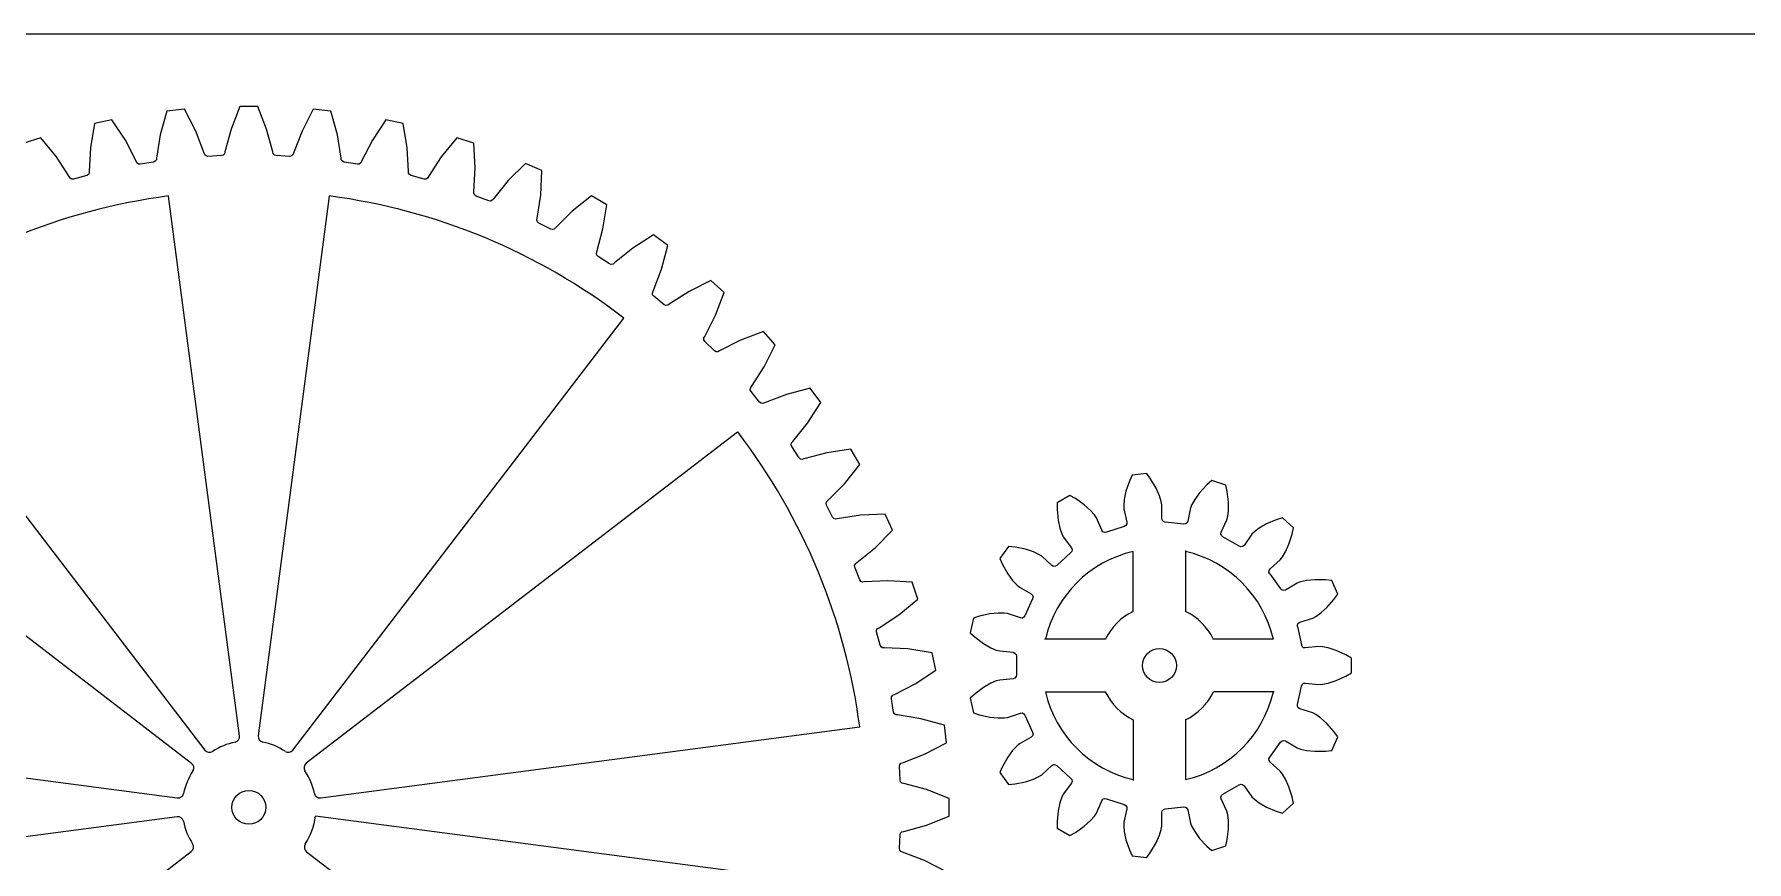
# Model space of a CAD drawing. Header units: millimetres. Extents: x -329 to 723, y 244 to 554.
# Drawn here: x -175.8 to -24.2, y 475.4 to 548.5 of the extents above; entities that cross this region are included whole.
import ezdxf

# ---------------------------------------------------------------- set-up
doc = ezdxf.new("R2010")
doc.units = ezdxf.units.MM

msp = doc.modelspace()

# ---------------------------------------------------------------- linework, layer by layer
at = {"color": 5, "lineweight": 0}
for p, q in [((-164.05, 541.74), (-164.63, 539.65)), ((-162.49, 541.91), (-164.05, 541.74)), ((-161.5, 539.97), (-162.49, 541.91)), ((-157.58, 542.16), (-158.37, 540.14)), ((-156.01, 542.16), (-157.58, 542.16)), ((-155.22, 540.14), (-156.01, 542.16)), ((-151.09, 541.91), (-152.09, 539.97)), ((-149.53, 541.74), (-151.09, 541.91)), ((-148.96, 539.65), (-149.53, 541.74)), ((-170.45, 540.65), (-170.8, 538.5)), ((-168.91, 540.97), (-170.45, 540.65)), ((-167.72, 539.16), (-168.91, 540.97)), ((-164.63, 539.65), (-164.96, 537.59)), ((-160.74, 538.03), (-161.5, 539.97)), ((-158.37, 540.14), (-158.91, 538.13)), ((-154.67, 538.13), (-155.22, 540.14)), ((-152.09, 539.97), (-152.84, 538.03)), ((-148.63, 537.59), (-148.96, 539.65)), ((-144.67, 540.97), (-145.86, 539.16)), ((-143.14, 540.65), (-144.67, 540.97)), ((-142.79, 538.5), (-143.14, 540.65)), ((-175.2, 539.37), (-176.7, 538.89)), ((-173.83, 537.69), (-175.2, 539.37)), ((-170.8, 538.5), (-170.92, 536.42)), ((-166.77, 537.3), (-167.72, 539.16)), ((-158.91, 538.13), (-158.95, 537.97)), ((-154.64, 537.97), (-154.67, 538.13)), ((-145.86, 539.16), (-146.82, 537.3)), ((-142.67, 536.42), (-142.79, 538.5)), ((-138.38, 539.37), (-139.76, 537.69)), ((-136.89, 538.89), (-138.38, 539.37)), ((-136.76, 536.72), (-136.89, 538.89)), ((-172.69, 535.95), (-173.83, 537.69)), ((-166.7, 537.16), (-166.77, 537.3)), ((-166.57, 537.06), (-166.7, 537.16)), ((-166.41, 537.05), (-166.57, 537.06)), ((-165.23, 537.23), (-166.41, 537.05)), ((-165.08, 537.3), (-165.23, 537.23)), ((-164.98, 537.43), (-165.08, 537.3)), ((-164.96, 537.59), (-164.98, 537.43)), ((-160.69, 537.88), (-160.74, 538.03)), ((-160.57, 537.77), (-160.69, 537.88)), ((-160.41, 537.74), (-160.57, 537.77)), ((-159.21, 537.8), (-160.41, 537.74)), ((-159.06, 537.85), (-159.21, 537.8)), ((-158.95, 537.97), (-159.06, 537.85)), ((-154.53, 537.85), (-154.64, 537.97)), ((-154.37, 537.8), (-154.53, 537.85)), ((-153.18, 537.74), (-154.37, 537.8)), ((-153.02, 537.77), (-153.18, 537.74)), ((-152.89, 537.88), (-153.02, 537.77)), ((-152.84, 538.03), (-152.89, 537.88)), ((-148.61, 537.43), (-148.63, 537.59)), ((-148.51, 537.3), (-148.61, 537.43)), ((-148.36, 537.23), (-148.51, 537.3)), ((-147.18, 537.05), (-148.36, 537.23)), ((-147.02, 537.06), (-147.18, 537.05)), ((-146.88, 537.16), (-147.02, 537.06)), ((-146.82, 537.3), (-146.88, 537.16)), ((-139.76, 537.69), (-140.9, 535.95)), ((-136.87, 534.64), (-136.76, 536.72)), ((-132.3, 537.12), (-133.84, 535.59)), ((-130.86, 536.48), (-132.3, 537.12)), ((-172.61, 535.81), (-172.69, 535.95)), ((-172.46, 535.73), (-172.61, 535.81)), ((-172.3, 535.73), (-172.46, 535.73)), ((-171.14, 536.04), (-172.3, 535.73)), ((-171, 536.12), (-171.14, 536.04)), ((-170.92, 536.26), (-171, 536.12)), ((-170.92, 536.42), (-170.92, 536.26)), ((-142.67, 536.26), (-142.67, 536.42)), ((-142.58, 536.12), (-142.67, 536.26)), ((-142.44, 536.04), (-142.58, 536.12)), ((-141.29, 535.73), (-142.44, 536.04)), ((-141.12, 535.73), (-141.29, 535.73)), ((-140.98, 535.81), (-141.12, 535.73)), ((-140.9, 535.95), (-140.98, 535.81)), ((-133.84, 535.59), (-135.15, 533.98)), ((-130.96, 534.31), (-130.86, 536.48)), ((-136.88, 534.48), (-136.87, 534.64)), ((-136.81, 534.33), (-136.88, 534.48)), ((-136.68, 534.23), (-136.81, 534.33)), ((-135.56, 533.8), (-136.68, 534.23)), ((-135.4, 533.79), (-135.56, 533.8)), ((-135.25, 533.85), (-135.4, 533.79)), ((-135.15, 533.98), (-135.25, 533.85)), ((-131.28, 532.26), (-130.96, 534.31)), ((-126.48, 534.25), (-128.17, 532.89)), ((-125.12, 533.46), (-126.48, 534.25)), ((-131.31, 532.1), (-131.28, 532.26)), ((-131.26, 531.94), (-131.31, 532.1)), ((-128.17, 532.89), (-129.65, 531.42)), ((-125.45, 531.32), (-125.12, 533.46)), ((-131.14, 531.84), (-131.26, 531.94)), ((-130.07, 531.29), (-131.14, 531.84)), ((-129.91, 531.26), (-130.07, 531.29)), ((-129.76, 531.3), (-129.91, 531.26)), ((-129.65, 531.42), (-129.76, 531.3)), ((-125.98, 529.3), (-125.45, 531.32)), ((-120.99, 530.79), (-122.82, 529.61)), ((-119.72, 529.86), (-120.99, 530.79)), ((-126.03, 529.15), (-125.98, 529.3)), ((-125.99, 528.99), (-126.03, 529.15)), ((-125.88, 528.87), (-125.99, 528.99)), ((-122.82, 529.61), (-124.44, 528.31)), ((-120.27, 527.76), (-119.72, 529.86)), ((-124.87, 528.22), (-125.88, 528.87)), ((-124.72, 528.17), (-124.87, 528.22)), ((-124.56, 528.2), (-124.72, 528.17)), ((-124.44, 528.31), (-124.56, 528.2)), ((-121.01, 525.81), (-120.27, 527.76)), ((-115.89, 526.77), (-117.83, 525.79)), ((-114.73, 525.71), (-115.89, 526.77)), ((-121.07, 525.66), (-121.01, 525.81)), ((-121.06, 525.5), (-121.07, 525.66)), ((-120.96, 525.37), (-121.06, 525.5)), ((-120.03, 524.62), (-120.96, 525.37)), ((-119.88, 524.55), (-120.03, 524.62)), ((-119.72, 524.57), (-119.88, 524.55)), ((-119.58, 524.66), (-119.72, 524.57)), ((-117.83, 525.79), (-119.58, 524.66)), ((-115.5, 523.68), (-114.73, 525.71)), ((-116.43, 521.82), (-115.5, 523.68)), ((-116.51, 521.68), (-116.43, 521.82)), ((-116.51, 521.52), (-116.51, 521.68)), ((-116.43, 521.38), (-116.51, 521.52)), ((-113.28, 521.47), (-115.14, 520.53)), ((-111.25, 522.24), (-113.28, 521.47)), ((-110.2, 521.07), (-111.25, 522.24)), ((-115.58, 520.53), (-116.43, 521.38)), ((-115.44, 520.45), (-115.58, 520.53)), ((-115.28, 520.45), (-115.44, 520.45)), ((-115.14, 520.53), (-115.28, 520.45)), ((-111.17, 519.13), (-110.2, 521.07)), ((-112.3, 517.38), (-111.17, 519.13)), ((-112.41, 517.08), (-112.4, 517.24)), ((-112.34, 516.93), (-112.41, 517.08)), ((-112.4, 517.24), (-112.3, 517.38)), ((-111.59, 516), (-112.34, 516.93)), ((-107.1, 517.24), (-109.2, 516.69)), ((-106.18, 515.97), (-107.1, 517.24)), ((-111.46, 515.91), (-111.59, 516)), ((-111.3, 515.89), (-111.46, 515.91)), ((-111.15, 515.95), (-111.3, 515.89)), ((-109.2, 516.69), (-111.15, 515.95)), ((-107.35, 514.14), (-106.18, 515.97)), ((-108.66, 512.52), (-107.35, 514.14)), ((-108.8, 512.24), (-108.76, 512.4)), ((-108.76, 512.4), (-108.66, 512.52)), ((-108.74, 512.09), (-108.8, 512.24)), ((-108.09, 511.08), (-108.74, 512.09)), ((-107.97, 510.97), (-108.09, 511.08)), ((-107.81, 510.94), (-107.97, 510.97)), ((-107.66, 510.98), (-107.81, 510.94)), ((-105.64, 511.52), (-107.66, 510.98)), ((-103.5, 511.85), (-105.64, 511.52)), ((-102.71, 510.49), (-103.5, 511.85)), ((-104.07, 508.79), (-102.71, 510.49)), ((-78.62, 509.54), (-78.86, 509.02)), ((-77.32, 509.68), (-78.62, 509.54)), ((-76.98, 509.21), (-77.32, 509.68)), ((-105.54, 507.31), (-104.07, 508.79)), ((-79.16, 508.12), (-79.31, 507.4)), ((-78.86, 509.02), (-79.16, 508.12)), ((-76.5, 508.4), (-76.98, 509.21)), ((-76.2, 507.73), (-76.5, 508.4)), ((-72.64, 507.99), (-73.07, 507.4)), ((-72, 508.69), (-72.64, 507.99)), ((-71.57, 509.07), (-72, 508.69)), ((-70.32, 508.67), (-71.57, 509.07)), ((-70.2, 508.11), (-70.32, 508.67)), ((-70.09, 507.17), (-70.2, 508.11)), ((-105.71, 507.05), (-105.66, 507.2)), ((-105.67, 506.89), (-105.71, 507.05)), ((-105.13, 505.82), (-105.67, 506.89)), ((-105.66, 507.2), (-105.54, 507.31)), ((-84.12, 507.75), (-85.26, 507.1)), ((-85.26, 507.1), (-85.26, 506.52)), ((-85.26, 506.52), (-85.17, 505.58)), ((-83.62, 507.47), (-84.12, 507.75)), ((-82.85, 506.92), (-83.62, 507.47)), ((-82.31, 506.43), (-82.85, 506.92)), ((-81.96, 506.03), (-82.31, 506.43)), ((-79.31, 507.4), (-79.36, 506.88)), ((-79.36, 506.88), (-79.35, 506.56)), ((-79.35, 506.56), (-79.09, 505.39)), ((-76.05, 507.22), (-76.2, 507.73)), ((-75.99, 506.91), (-76.05, 507.22)), ((-76, 505.71), (-75.99, 506.91)), ((-73.44, 506.65), (-73.68, 505.47)), ((-73.32, 506.94), (-73.44, 506.65)), ((-73.07, 507.4), (-73.32, 506.94)), ((-70.16, 505.91), (-70.09, 506.43)), ((-70.09, 506.43), (-70.09, 507.17)), ((-105.02, 505.7), (-105.13, 505.82)), ((-104.86, 505.65), (-105.02, 505.7)), ((-104.71, 505.68), (-104.86, 505.65)), ((-102.65, 506), (-104.71, 505.68)), ((-100.48, 506.1), (-102.65, 506)), ((-99.84, 504.67), (-100.48, 506.1)), ((-85.17, 505.58), (-85.02, 504.86)), ((-85.02, 504.86), (-84.84, 504.37)), ((-81.78, 505.77), (-81.96, 506.03)), ((-81.31, 504.67), (-81.78, 505.77)), ((-79.32, 505.01), (-80.89, 504.5)), ((-79.18, 505.09), (-79.32, 505.01)), ((-79.09, 505.23), (-79.18, 505.09)), ((-79.09, 505.39), (-79.09, 505.23)), ((-75.96, 505.56), (-76, 505.71)), ((-75.85, 505.44), (-75.96, 505.56)), ((-75.69, 505.39), (-75.85, 505.44)), ((-74.05, 505.22), (-75.69, 505.39)), ((-73.89, 505.23), (-74.05, 505.22)), ((-73.75, 505.32), (-73.89, 505.23)), ((-73.68, 505.47), (-73.75, 505.32)), ((-70.73, 504.51), (-70.23, 505.6)), ((-70.23, 505.6), (-70.16, 505.91)), ((-67.37, 504.86), (-67.79, 504.54)), ((-66.73, 505.23), (-67.37, 504.86)), ((-65.86, 505.6), (-66.73, 505.23)), ((-65.32, 505.78), (-65.86, 505.6)), ((-64.34, 504.9), (-65.32, 505.78)), ((-64.46, 504.34), (-64.34, 504.9)), ((-101.37, 503.12), (-99.84, 504.67)), ((-89.55, 503.23), (-90.32, 502.17)), ((-88.98, 503.17), (-89.55, 503.23)), ((-84.84, 504.37), (-84.71, 504.08)), ((-84.71, 504.08), (-83.99, 503.12)), ((-81.2, 504.54), (-81.31, 504.67)), ((-81.05, 504.48), (-81.2, 504.54)), ((-80.89, 504.5), (-81.05, 504.48)), ((-70.76, 504.35), (-70.73, 504.51)), ((-70.7, 504.2), (-70.76, 504.35)), ((-70.58, 504.09), (-70.7, 504.2)), ((-69.15, 503.27), (-70.58, 504.09)), ((-69, 503.21), (-69.15, 503.27)), ((-68.84, 503.24), (-69, 503.21)), ((-68.71, 503.34), (-68.84, 503.24)), ((-68.01, 504.32), (-68.71, 503.34)), ((-67.79, 504.54), (-68.01, 504.32)), ((-65.04, 502.76), (-64.74, 503.43)), ((-64.74, 503.43), (-64.46, 504.34)), ((-103.18, 501.56), (-103.11, 501.71)), ((-103.11, 501.71), (-102.98, 501.81)), ((-102.98, 501.81), (-101.37, 503.12)), ((-90.32, 502.17), (-90.09, 501.64)), ((-88.05, 502.99), (-88.98, 503.17)), ((-87.35, 502.76), (-88.05, 502.99)), ((-86.88, 502.53), (-87.35, 502.76)), ((-86.61, 502.37), (-86.88, 502.53)), ((-85.73, 501.56), (-86.61, 502.37)), ((-84.06, 502.68), (-85.28, 501.57)), ((-83.95, 502.81), (-84.06, 502.68)), ((-83.99, 503.12), (-83.93, 502.97)), ((-83.93, 502.97), (-83.95, 502.81)), ((-66.41, 501.27), (-65.51, 502.06)), ((-65.51, 502.06), (-65.31, 502.31)), ((-65.31, 502.31), (-65.04, 502.76)), ((-103.16, 501.4), (-103.18, 501.56)), ((-102.73, 500.28), (-103.16, 501.4)), ((-102.63, 500.15), (-102.73, 500.28)), ((-100.24, 500.2), (-102.32, 500.1)), ((-98.08, 500.07), (-100.24, 500.2)), ((-90.09, 501.64), (-89.63, 500.82)), ((-89.63, 500.82), (-89.19, 500.22)), ((-89.19, 500.22), (-88.83, 499.84)), ((-85.58, 501.48), (-85.73, 501.56)), ((-85.42, 501.49), (-85.58, 501.48)), ((-85.28, 501.57), (-85.42, 501.49)), ((-66.51, 500.97), (-66.5, 501.13)), ((-66.44, 500.83), (-66.51, 500.97)), ((-66.5, 501.13), (-66.41, 501.27)), ((-66.44, 500.83), (-65.47, 499.49)), ((-63.19, 500.22), (-63.7, 500.1)), ((-62.46, 500.3), (-63.19, 500.22)), ((-61.51, 500.28), (-62.46, 500.3)), ((-60.94, 500.22), (-61.51, 500.28)), ((-60.41, 499.02), (-60.94, 500.22)), ((-102.49, 500.08), (-102.63, 500.15)), ((-102.32, 500.1), (-102.49, 500.08)), ((-97.59, 498.58), (-98.08, 500.07)), ((-88.83, 499.84), (-88.59, 499.64)), ((-88.59, 499.64), (-87.55, 499.05)), ((-87.55, 499.05), (-87.43, 498.93)), ((-87.43, 498.93), (-87.39, 498.78)), ((-87.39, 498.78), (-87.43, 498.62)), ((-65.35, 499.38), (-65.47, 499.49)), ((-65.19, 499.34), (-65.35, 499.38)), ((-65.03, 499.38), (-65.19, 499.34)), ((-64, 499.99), (-65.03, 499.38)), ((-63.7, 500.1), (-64, 499.99)), ((-60.75, 498.56), (-60.41, 499.02)), ((-101.01, 496.06), (-99.27, 497.2)), ((-99.27, 497.2), (-97.59, 498.58)), ((-91.21, 497.28), (-92.13, 497.07)), ((-90.47, 497.35), (-91.21, 497.28)), ((-89.95, 497.34), (-90.47, 497.35)), ((-89.64, 497.3), (-89.95, 497.34)), ((-88.5, 496.92), (-89.64, 497.3)), ((-87.43, 498.62), (-88.1, 497.11)), ((-62.35, 497.06), (-61.92, 497.36)), ((-61.92, 497.36), (-61.37, 497.85)), ((-61.37, 497.85), (-60.75, 498.56)), ((-101.23, 495.84), (-101.15, 495.98)), ((-101.23, 495.68), (-101.23, 495.84)), ((-100.92, 494.52), (-101.23, 495.68)), ((-101.15, 495.98), (-101.01, 496.06)), ((-92.67, 496.89), (-92.95, 495.6)), ((-92.13, 497.07), (-92.67, 496.89)), ((-88.34, 496.9), (-88.5, 496.92)), ((-88.19, 496.98), (-88.34, 496.9)), ((-88.1, 497.11), (-88.19, 496.98)), ((-63.99, 496.32), (-63.91, 496.46)), ((-63.98, 496.15), (-63.99, 496.32)), ((-63.98, 496.15), (-63.64, 494.54)), ((-63.91, 496.46), (-63.77, 496.55)), ((-63.77, 496.55), (-62.63, 496.91)), ((-62.63, 496.91), (-62.35, 497.06)), ((-100.84, 494.38), (-100.92, 494.52)), ((-100.7, 494.29), (-100.84, 494.38)), ((-100.54, 494.29), (-100.7, 494.29)), ((-98.46, 494.18), (-100.54, 494.29)), ((-96.32, 493.83), (-98.46, 494.18)), ((-92.95, 495.6), (-92.52, 495.22)), ((-92.52, 495.22), (-91.76, 494.65)), ((-91.76, 494.65), (-91.12, 494.29)), ((-91.12, 494.29), (-90.64, 494.08)), ((-63.58, 494.39), (-63.64, 494.54)), ((-63.45, 494.29), (-63.58, 494.39)), ((-63.29, 494.27), (-63.45, 494.29)), ((-62.1, 494.4), (-63.29, 494.27)), ((-61.78, 494.38), (-62.1, 494.4)), ((-61.26, 494.28), (-61.78, 494.38)), ((-60.56, 494.05), (-61.26, 494.28)), ((-95.99, 492.29), (-96.32, 493.83)), ((-90.64, 494.08), (-90.34, 494)), ((-90.34, 494), (-89.14, 493.88)), ((-89.14, 493.88), (-88.99, 493.82)), ((-88.99, 493.82), (-88.89, 493.7)), ((-88.89, 493.7), (-88.86, 493.54)), ((-88.86, 493.54), (-88.86, 491.89)), ((-59.7, 493.66), (-60.56, 494.05)), ((-59.21, 493.37), (-59.7, 493.66)), ((-59.21, 492.06), (-59.21, 493.37)), ((-99.66, 490.15), (-97.81, 491.1)), ((-97.81, 491.1), (-95.99, 492.29)), ((-91.12, 491.14), (-91.76, 490.78)), ((-90.64, 491.35), (-91.12, 491.14)), ((-90.34, 491.43), (-90.64, 491.35)), ((-89.14, 491.55), (-90.34, 491.43)), ((-88.99, 491.6), (-89.14, 491.55)), ((-88.89, 491.73), (-88.99, 491.6)), ((-88.86, 491.89), (-88.89, 491.73)), ((-63.58, 491.04), (-63.45, 491.14)), ((-63.45, 491.14), (-63.29, 491.16)), ((-63.29, 491.16), (-62.1, 491.03)), ((-61.78, 491.05), (-61.26, 491.15)), ((-61.26, 491.15), (-60.56, 491.38)), ((-60.56, 491.38), (-59.7, 491.77)), ((-59.7, 491.77), (-59.21, 492.06)), ((-99.91, 489.78), (-99.9, 489.95)), ((-99.73, 488.6), (-99.91, 489.78)), ((-99.9, 489.95), (-99.81, 490.08)), ((-99.81, 490.08), (-99.66, 490.15)), ((-92.52, 490.21), (-92.95, 489.82)), ((-92.95, 489.82), (-92.67, 488.54)), ((-91.76, 490.78), (-92.52, 490.21)), ((-63.98, 489.27), (-63.64, 490.89)), ((-63.64, 490.89), (-63.58, 491.04)), ((-62.1, 491.03), (-61.78, 491.05)), ((-99.66, 488.45), (-99.73, 488.6)), ((-99.53, 488.35), (-99.66, 488.45)), ((-99.37, 488.34), (-99.53, 488.35)), ((-97.32, 488), (-99.37, 488.34)), ((-92.67, 488.54), (-92.13, 488.36)), ((-92.13, 488.36), (-91.21, 488.15)), ((-91.21, 488.15), (-90.47, 488.08)), ((-90.47, 488.08), (-89.95, 488.09)), ((-89.95, 488.09), (-89.64, 488.13)), ((-89.64, 488.13), (-88.5, 488.51)), ((-88.5, 488.51), (-88.34, 488.52)), ((-88.34, 488.52), (-88.19, 488.45)), ((-88.19, 488.45), (-88.1, 488.32)), ((-88.1, 488.32), (-87.43, 486.81)), ((-63.99, 489.11), (-63.98, 489.27)), ((-63.91, 488.97), (-63.99, 489.11)), ((-63.77, 488.88), (-63.91, 488.97)), ((-62.63, 488.52), (-63.77, 488.88)), ((-62.35, 488.37), (-62.63, 488.52)), ((-61.92, 488.07), (-62.35, 488.37)), ((-61.37, 487.58), (-61.92, 488.07)), ((-95.22, 487.43), (-97.32, 488)), ((-95.06, 485.87), (-95.22, 487.43)), ((-87.43, 486.81), (-87.39, 486.65)), ((-87.39, 486.65), (-87.43, 486.5)), ((-60.75, 486.87), (-61.37, 487.58)), ((-60.41, 486.41), (-60.75, 486.87)), ((-96.99, 484.87), (-95.06, 485.87)), ((-89.19, 485.2), (-89.63, 484.61)), ((-88.83, 485.59), (-89.19, 485.2)), ((-88.59, 485.79), (-88.83, 485.59)), ((-87.55, 486.38), (-88.59, 485.79)), ((-87.43, 486.5), (-87.55, 486.38)), ((-66.44, 484.6), (-65.47, 485.94)), ((-65.47, 485.94), (-65.35, 486.05)), ((-65.35, 486.05), (-65.19, 486.09)), ((-65.19, 486.09), (-65.03, 486.05)), ((-65.03, 486.05), (-64, 485.44)), ((-64, 485.44), (-63.7, 485.33)), ((-63.7, 485.33), (-63.19, 485.21)), ((-63.19, 485.21), (-62.46, 485.13)), ((-62.46, 485.13), (-61.51, 485.15)), ((-61.51, 485.15), (-60.94, 485.21)), ((-60.94, 485.21), (-60.41, 486.41)), ((-99.22, 483.79), (-99.19, 483.94)), ((-99.16, 482.59), (-99.22, 483.79)), ((-99.19, 483.94), (-99.08, 484.07)), ((-99.08, 484.07), (-98.93, 484.12)), ((-98.93, 484.12), (-96.99, 484.87)), ((-90.09, 483.79), (-90.32, 483.26)), ((-89.63, 484.61), (-90.09, 483.79)), ((-86.61, 483.06), (-85.73, 483.87)), ((-85.73, 483.87), (-85.58, 483.95)), ((-85.58, 483.95), (-85.42, 483.94)), ((-85.42, 483.94), (-85.28, 483.86)), ((-85.28, 483.86), (-84.06, 482.75)), ((-66.51, 484.46), (-66.44, 484.6)), ((-66.5, 484.3), (-66.51, 484.46)), ((-66.41, 484.16), (-66.5, 484.3)), ((-65.51, 483.36), (-66.41, 484.16)), ((-99.11, 482.43), (-99.16, 482.59)), ((-98.99, 482.32), (-99.11, 482.43)), ((-98.83, 482.29), (-98.99, 482.32)), ((-96.82, 481.74), (-98.83, 482.29)), ((-90.32, 483.26), (-89.55, 482.2)), ((-89.55, 482.2), (-88.98, 482.26)), ((-88.98, 482.26), (-88.05, 482.44)), ((-88.05, 482.44), (-87.35, 482.67)), ((-87.35, 482.67), (-86.88, 482.9)), ((-86.88, 482.9), (-86.61, 483.06)), ((-83.99, 482.31), (-84.71, 481.35)), ((-84.06, 482.75), (-83.95, 482.62)), ((-83.93, 482.46), (-83.99, 482.31)), ((-83.95, 482.62), (-83.93, 482.46)), ((-70.58, 481.34), (-69.15, 482.16)), ((-69.15, 482.16), (-69, 482.22)), ((-69, 482.22), (-68.84, 482.19)), ((-68.84, 482.19), (-68.71, 482.08)), ((-68.71, 482.08), (-68.01, 481.11)), ((-65.31, 483.12), (-65.51, 483.36)), ((-65.04, 482.67), (-65.31, 483.12)), ((-64.74, 482), (-65.04, 482.67)), ((-94.8, 480.95), (-96.82, 481.74)), ((-94.8, 479.38), (-94.8, 480.95)), ((-85.02, 480.57), (-85.17, 479.85)), ((-84.84, 481.06), (-85.02, 480.57)), ((-84.71, 481.35), (-84.84, 481.06)), ((-81.78, 479.66), (-81.31, 480.76)), ((-81.31, 480.76), (-81.2, 480.89)), ((-81.2, 480.89), (-81.05, 480.95)), ((-81.05, 480.95), (-80.89, 480.93)), ((-80.89, 480.93), (-79.32, 480.42)), ((-70.76, 481.08), (-70.7, 481.23)), ((-70.73, 480.92), (-70.76, 481.08)), ((-70.23, 479.83), (-70.73, 480.92)), ((-70.7, 481.23), (-70.58, 481.34)), ((-68.01, 481.11), (-67.79, 480.89)), ((-67.79, 480.89), (-67.37, 480.57)), ((-67.37, 480.57), (-66.73, 480.2)), ((-65.32, 479.65), (-64.34, 480.53)), ((-64.46, 481.09), (-64.74, 482)), ((-64.34, 480.53), (-64.46, 481.09)), ((-96.82, 478.59), (-94.8, 479.38)), ((-85.17, 479.85), (-85.26, 478.91)), ((-82.85, 478.51), (-82.31, 479)), ((-82.31, 479), (-81.96, 479.4)), ((-81.96, 479.4), (-81.78, 479.66)), ((-79.09, 480.04), (-79.35, 478.87)), ((-79.32, 480.42), (-79.18, 480.34)), ((-79.18, 480.34), (-79.09, 480.2)), ((-79.09, 480.2), (-79.09, 480.04)), ((-76, 479.72), (-75.96, 479.87)), ((-75.99, 478.52), (-76, 479.72)), ((-75.96, 479.87), (-75.85, 479.99)), ((-75.85, 479.99), (-75.69, 480.03)), ((-75.69, 480.03), (-74.05, 480.21)), ((-74.05, 480.21), (-73.89, 480.2)), ((-73.89, 480.2), (-73.75, 480.11)), ((-73.75, 480.11), (-73.68, 479.96)), ((-73.68, 479.96), (-73.44, 478.78)), ((-70.16, 479.52), (-70.23, 479.83)), ((-70.09, 479), (-70.16, 479.52)), ((-70.09, 478.26), (-70.09, 479)), ((-66.73, 480.2), (-65.86, 479.83)), ((-65.86, 479.83), (-65.32, 479.65)), ((-99.22, 476.55), (-99.16, 477.75)), ((-99.16, 477.75), (-99.11, 477.9)), ((-99.11, 477.9), (-98.99, 478.01)), ((-98.99, 478.01), (-98.83, 478.05)), ((-98.83, 478.05), (-96.82, 478.59)), ((-85.26, 478.91), (-85.26, 478.33)), ((-85.26, 478.33), (-84.12, 477.68)), ((-84.12, 477.68), (-83.62, 477.96)), ((-83.62, 477.96), (-82.85, 478.51)), ((-79.35, 478.87), (-79.36, 478.55)), ((-79.36, 478.55), (-79.31, 478.03)), ((-79.31, 478.03), (-79.16, 477.31)), ((-76.5, 477.03), (-76.2, 477.7)), ((-76.2, 477.7), (-76.05, 478.21)), ((-76.05, 478.21), (-75.99, 478.52)), ((-73.44, 478.78), (-73.32, 478.49)), ((-73.32, 478.49), (-73.07, 478.03)), ((-73.07, 478.03), (-72.64, 477.43)), ((-70.2, 477.32), (-70.09, 478.26)), ((-99.19, 476.39), (-99.22, 476.55)), ((-99.08, 476.27), (-99.19, 476.39)), ((-98.93, 476.22), (-99.08, 476.27)), ((-96.99, 475.47), (-98.93, 476.22)), ((-79.16, 477.31), (-78.86, 476.41)), ((-78.86, 476.41), (-78.62, 475.89)), ((-77.32, 475.75), (-76.98, 476.22)), ((-76.98, 476.22), (-76.5, 477.03)), ((-72.64, 477.43), (-72, 476.74)), ((-72, 476.74), (-71.57, 476.36)), ((-71.57, 476.36), (-70.32, 476.76)), ((-70.32, 476.76), (-70.2, 477.32)), ((-95.06, 474.47), (-96.99, 475.47)), ((-78.62, 475.89), (-77.32, 475.75))]:
    msp.add_line(p, q, dxfattribs=at)
at = {"color": 1, "lineweight": 0}
for p, q in [((-157.63, 486.49), (-163.91, 534.23)), ((-149.68, 534.23), (-155.96, 486.5)), ((-189.99, 523.43), (-160.68, 485.23)), ((-152.9, 485.24), (-123.6, 523.43)), ((-161.86, 484.05), (-200.05, 513.36)), ((-113.53, 513.36), (-151.71, 484.07)), ((-78.51, 497.47), (-78.51, 502.8)), ((-73.88, 502.88), (-73.88, 497.51)), ((-80.99, 495.03), (-86.36, 495.03)), ((-66.11, 495.03), (-71.44, 495.03)), ((-86.28, 490.4), (-80.95, 490.4)), ((-66.03, 490.4), (-71.4, 490.4)), ((-210.86, 487.29), (-163.13, 481)), ((-150.43, 481.01), (-102.73, 487.29)), ((-78.51, 487.92), (-78.51, 482.55)), ((-73.88, 487.96), (-73.88, 482.63)), ((-163.14, 479.33), (-210.86, 473.05)), ((-102.73, 473.05), (-150.9, 479.39)), ((-200.05, 446.97), (-161.89, 476.26)), ((-151.68, 476.25), (-113.53, 446.97))]:
    msp.add_line(p, q, dxfattribs=at)
at = {"lineweight": 0}
msp.add_lwpolyline([(-329.02, 243.73), (280.58, 243.73), (280.58, 548.53), (-329.02, 548.53)], close=True, dxfattribs=at)
at = {"color": 1, "lineweight": 0}
for centre in [(-76.2, 492.71), (-156.79, 480.17)]:
    msp.add_circle(centre, 1.5, dxfattribs=at)
for centre, radius, start, end in [((-156.79, 480.17), 54.53, 97.5, 127.5), ((-156.79, 480.17), 54.53, 52.5, 82.5), ((-156.79, 480.17), 54.53, 7.5, 37.5), ((-76.2, 492.71), 10.35, 102.9131, 167.0869), ((-76.2, 492.71), 10.35, 12.9131, 77.0869), ((-76.2, 492.71), 5.32, 115.759, 154.241), ((-76.2, 492.71), 5.32, 25.759, 64.241), ((-76.2, 492.71), 10.35, 192.9131, 257.0869), ((-76.2, 492.71), 5.32, 205.759, 244.241), ((-76.2, 492.71), 5.32, 295.759, 334.241), ((-76.2, 492.71), 10.35, 282.9131, 347.0869), ((-160.28, 485.53), 0.5, 217.5, 302.9595), ((-156.78, 480.14), 5.93, 102.0405, 122.9595), ((-158.12, 486.43), 0.5, 282.0405, 7.5), ((-155.46, 486.43), 0.5, 172.5, 258.1983), ((-156.78, 480.14), 5.93, 57.2316, 78.1983), ((-153.3, 485.54), 0.5, 237.2316, 322.5), ((-162.16, 483.66), 0.5, 326.8017, 52.5), ((-151.41, 483.67), 0.5, 127.5, 213.3449), ((-156.78, 480.14), 5.93, 146.8017, 167.7684), ((-156.78, 480.14), 5.93, 12.2631, 33.3449), ((-163.06, 481.5), 0.5, 262.5, 347.7684), ((-150.5, 481.5), 0.5, 192.2631, 277.5), ((-163.08, 478.84), 0.5, 11.6551, 97.5), ((-156.78, 480.14), 5.93, 327.1164, 352.7946), ((-156.78, 480.14), 5.93, 191.6551, 212.7369), ((-162.19, 476.66), 0.5, 307.5, 32.7369), ((-151.38, 476.64), 0.5, 147.1164, 232.5)]:
    msp.add_arc(centre, radius, start, end, dxfattribs=at)

doc.saveas('drawing.dxf')
